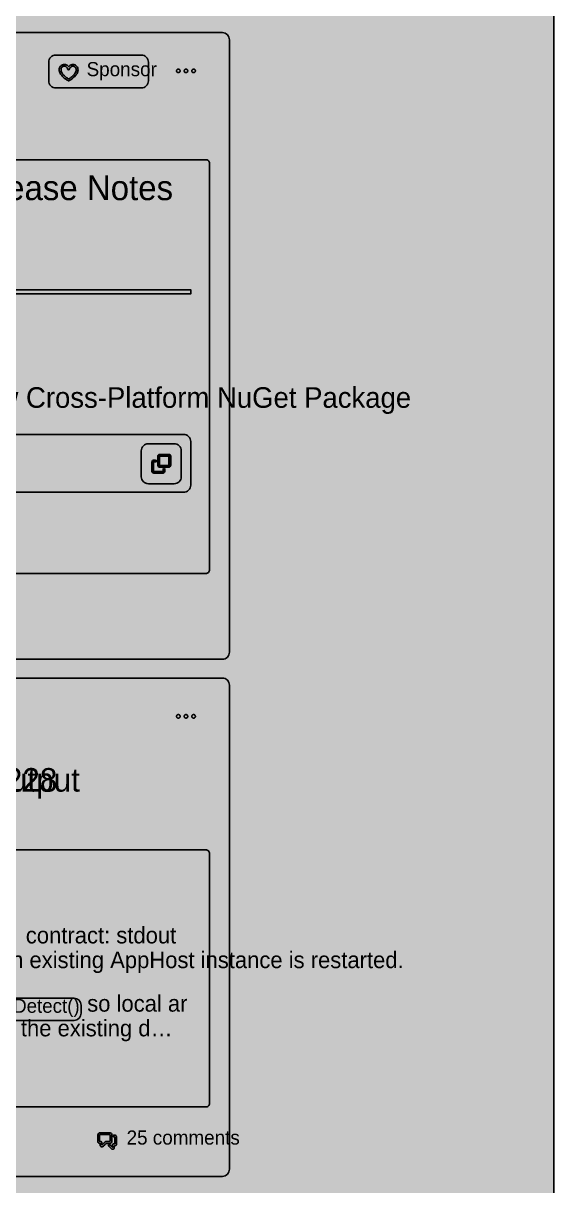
# Model space of a CAD drawing. Extents: x 0 to 2255, y 1 to 8699.
# Drawn here: x 829 to 1280, y 1920 to 2908 of the extents above; entities that cross this region are included whole.
import ezdxf

# ---------------------------------------------------------------- set-up
doc = ezdxf.new("R2010")
doc.units = 0

msp = doc.modelspace()

# ---------------------------------------------------------------- hatches: boundary and pattern name
at = {"true_color": 0x0d1117}
for points in [[(0, 8699), (1280, 8699), (1280, 0.77), (0, 0.77)], [(0, 8635), (1280, 8635), (1280, 0.77), (0, 0.77)], [(350, 2900.08), (998.03, 2900.08), (998.03, 2900.08), (999.2, 2899.97), (1000.33, 2899.63), (1001.37, 2899.07), (1002.28, 2898.33), (1003.02, 2897.42), (1003.58, 2896.38), (1003.92, 2895.25), (1004.03, 2894.08), (1004.03, 2373.35), (1004.03, 2373.35), (1003.92, 2372.18), (1003.58, 2371.05), (1003.02, 2370.02), (1002.28, 2369.11), (1001.37, 2368.36), (1000.33, 2367.81), (999.2, 2367.47), (998.03, 2367.35), (350, 2367.35), (350, 2367.35), (348.83, 2367.47), (347.7, 2367.81), (346.67, 2368.36), (345.76, 2369.11), (345.01, 2370.02), (344.46, 2371.05), (344.12, 2372.18), (344, 2373.35), (344, 2894.08), (344, 2894.08), (344.12, 2895.25), (344.46, 2896.38), (345.01, 2897.42), (345.76, 2898.33), (346.67, 2899.07), (347.7, 2899.63), (348.83, 2899.97), (350, 2900.08)], [(350, 2351.35), (998.03, 2351.35), (998.03, 2351.35), (999.2, 2351.23), (1000.33, 2350.89), (1001.37, 2350.34), (1002.28, 2349.59), (1003.02, 2348.68), (1003.58, 2347.65), (1003.92, 2346.52), (1004.03, 2345.35), (1004.03, 1933.8), (1004.03, 1933.8), (1003.92, 1932.63), (1003.58, 1931.5), (1003.02, 1930.47), (1002.28, 1929.56), (1001.37, 1928.81), (1000.33, 1928.26), (999.2, 1927.92), (998.03, 1927.8), (350, 1927.8), (350, 1927.8), (348.83, 1927.92), (347.7, 1928.26), (346.67, 1928.81), (345.76, 1929.56), (345.01, 1930.47), (344.46, 1931.5), (344.12, 1932.63), (344, 1933.8), (344, 2345.35), (344, 2345.35), (344.12, 2346.52), (344.46, 2347.65), (345.01, 2348.68), (345.76, 2349.59), (346.67, 2350.34), (347.7, 2350.89), (348.83, 2351.23), (350, 2351.35)]]:
    msp.add_hatch(color=256, dxfattribs=at).paths.add_polyline_path(points, flags=0)
at = {"true_color": 0x010409}
msp.add_hatch(color=256, dxfattribs=at).paths.add_polyline_path([(0, 8635), (1280, 8635), (1280, 0.77), (0, 0.77)], flags=0)
at = {"true_color": 0x212830}
for points in [[(856.2, 2881.08), (929.03, 2881.08), (929.03, 2881.08), (930.2, 2880.97), (931.33, 2880.63), (932.37, 2880.07), (933.28, 2879.33), (934.02, 2878.42), (934.58, 2877.38), (934.92, 2876.25), (935.03, 2875.08), (935.03, 2859.08), (935.03, 2859.08), (934.92, 2857.91), (934.58, 2856.79), (934.02, 2855.75), (933.28, 2854.84), (932.37, 2854.09), (931.33, 2853.54), (930.2, 2853.2), (929.03, 2853.08), (856.2, 2853.08), (856.2, 2853.08), (855.03, 2853.2), (853.9, 2853.54), (852.87, 2854.09), (851.96, 2854.84), (851.21, 2855.75), (850.66, 2856.79), (850.32, 2857.91), (850.2, 2859.08), (850.2, 2875.08), (850.2, 2875.08), (850.32, 2876.25), (850.66, 2877.38), (851.21, 2878.42), (851.96, 2879.33), (852.87, 2880.07), (853.9, 2880.63), (855.03, 2880.97), (856.2, 2881.08)], [(935.03, 2550.6), (957.03, 2550.6), (957.03, 2550.6), (958.2, 2550.48), (959.33, 2550.14), (960.37, 2549.59), (961.28, 2548.84), (962.02, 2547.93), (962.58, 2546.9), (962.92, 2545.77), (963.03, 2544.6), (963.03, 2522.6), (963.03, 2522.6), (962.92, 2521.43), (962.58, 2520.3), (962.02, 2519.27), (961.28, 2518.36), (960.37, 2517.61), (959.33, 2517.06), (958.2, 2516.72), (957.03, 2516.6), (935.03, 2516.6), (935.03, 2516.6), (933.86, 2516.72), (932.74, 2517.06), (931.7, 2517.61), (930.79, 2518.36), (930.04, 2519.27), (929.49, 2520.3), (929.15, 2521.43), (929.03, 2522.6), (929.03, 2544.6), (929.03, 2544.6), (929.15, 2545.77), (929.49, 2546.9), (930.04, 2547.93), (930.79, 2548.84), (931.7, 2549.59), (932.74, 2550.14), (933.86, 2550.48), (935.03, 2550.6)]]:
    msp.add_hatch(color=256, dxfattribs=at).paths.add_polyline_path(points, flags=0)
at = {"true_color": 0xdb61a2}
h = msp.add_hatch(color=256, dxfattribs=at)
h.paths.add_polyline_path([(867.2, 2859.83), (867.51, 2859.15), (866.77, 2859.21), (866.09, 2859.6), (865.42, 2860.02), (864.77, 2860.46), (864.14, 2860.92), (863.52, 2861.4), (862.92, 2861.91), (862.34, 2862.44), (861.79, 2863), (861.27, 2863.59), (860.79, 2864.21), (860.35, 2864.86), (859.97, 2865.54), (859.65, 2866.25), (859.41, 2867), (859.26, 2867.77), (859.2, 2868.55), (859.26, 2869.33), (859.44, 2870.09), (859.75, 2870.81), (860.18, 2871.46), (860.72, 2872.03), (861.36, 2872.49), (862.06, 2872.83), (862.82, 2873.03), (863.6, 2873.08), (864.38, 2872.98), (865.13, 2872.75), (865.82, 2872.39), (866.45, 2871.92), (866.98, 2871.35), (867.46, 2871.4), (868, 2871.96), (868.63, 2872.43), (869.34, 2872.78), (870.09, 2873), (870.86, 2873.08), (871.64, 2873.02), (872.4, 2872.81), (873.1, 2872.46), (873.72, 2871.99), (874.26, 2871.41), (874.68, 2870.75), (874.98, 2870.03), (875.15, 2869.27), (875.2, 2868.48), (875.14, 2867.7), (874.97, 2866.94), (874.72, 2866.19), (874.4, 2865.48), (874.01, 2864.8), (873.57, 2864.15), (873.08, 2863.54), (872.56, 2862.95), (872.01, 2862.4), (871.43, 2861.87), (870.83, 2861.36), (870.21, 2860.88), (869.57, 2860.42), (868.92, 2859.99), (868.26, 2859.57), (867.58, 2859.18), (867.2, 2859.83)], flags=0)
h.paths.add_polyline_path([(863.45, 2871.58), (862.82, 2871.5), (862.23, 2871.26), (861.71, 2870.9), (861.29, 2870.44), (860.97, 2869.89), (860.77, 2869.28), (860.7, 2868.65), (860.74, 2868.02), (860.86, 2867.4), (861.05, 2866.79), (861.31, 2866.21), (861.62, 2865.66), (861.97, 2865.13), (862.36, 2864.63), (862.77, 2864.15), (863.21, 2863.69), (863.67, 2863.25), (864.15, 2862.83), (864.64, 2862.43), (865.14, 2862.04), (865.66, 2861.67), (866.18, 2861.31), (866.72, 2860.97), (867.27, 2860.73), (867.81, 2861.06), (868.35, 2861.4), (868.87, 2861.76), (869.38, 2862.13), (869.88, 2862.52), (870.37, 2862.93), (870.84, 2863.36), (871.3, 2863.8), (871.73, 2864.26), (872.14, 2864.75), (872.52, 2865.26), (872.86, 2865.79), (873.16, 2866.35), (873.4, 2866.94), (873.58, 2867.55), (873.68, 2868.17), (873.69, 2868.81), (873.59, 2869.43), (873.37, 2870.03), (873.02, 2870.56), (872.57, 2871), (872.03, 2871.33), (871.43, 2871.53), (870.8, 2871.58), (870.17, 2871.48), (869.58, 2871.24), (869.06, 2870.89), (868.61, 2870.44), (868.25, 2869.92), (867.99, 2869.34), (867.71, 2868.78), (867.12, 2868.59), (866.59, 2868.89), (866.36, 2869.48), (866.07, 2870.05), (865.69, 2870.56), (865.22, 2870.98), (864.68, 2871.31), (864.08, 2871.51), (863.45, 2871.58)], flags=0)
at = {"true_color": 0x9198a1}
h = msp.add_hatch(color=256, dxfattribs=at)
h.paths.add_polyline_path([(967.03, 2866.08), (967.18, 2866.09), (967.33, 2866.11), (967.47, 2866.15), (967.61, 2866.2), (967.74, 2866.26), (967.87, 2866.34), (967.98, 2866.42), (968.09, 2866.52), (968.19, 2866.63), (968.28, 2866.75), (968.36, 2866.88), (968.42, 2867.01), (968.47, 2867.15), (968.5, 2867.29), (968.53, 2867.44), (968.53, 2867.58), (968.53, 2867.73), (968.5, 2867.88), (968.47, 2868.02), (968.42, 2868.16), (968.36, 2868.29), (968.28, 2868.42), (968.19, 2868.53), (968.09, 2868.64), (967.98, 2868.74), (967.87, 2868.83), (967.74, 2868.91), (967.61, 2868.97), (967.47, 2869.02), (967.33, 2869.05), (967.18, 2869.08), (967.03, 2869.08), (966.89, 2869.08), (966.74, 2869.05), (966.6, 2869.02), (966.46, 2868.97), (966.33, 2868.91), (966.2, 2868.83), (966.08, 2868.74), (965.97, 2868.64), (965.87, 2868.53), (965.79, 2868.42), (965.71, 2868.29), (965.65, 2868.16), (965.6, 2868.02), (965.56, 2867.88), (965.54, 2867.73), (965.53, 2867.58), (965.54, 2867.44), (965.56, 2867.29), (965.6, 2867.15), (965.65, 2867.01), (965.71, 2866.88), (965.79, 2866.75), (965.87, 2866.63), (965.97, 2866.52), (966.08, 2866.42), (966.2, 2866.34), (966.33, 2866.26), (966.46, 2866.2), (966.6, 2866.15), (966.74, 2866.11), (966.89, 2866.09), (967.03, 2866.08)], flags=0)
h.paths.add_polyline_path([(960.53, 2866.08), (960.68, 2866.09), (960.83, 2866.11), (960.97, 2866.15), (961.11, 2866.2), (961.24, 2866.26), (961.37, 2866.34), (961.48, 2866.42), (961.59, 2866.52), (961.69, 2866.63), (961.78, 2866.75), (961.86, 2866.88), (961.92, 2867.01), (961.97, 2867.15), (962, 2867.29), (962.03, 2867.44), (962.03, 2867.58), (962.03, 2867.73), (962, 2867.88), (961.97, 2868.02), (961.92, 2868.16), (961.86, 2868.29), (961.78, 2868.42), (961.69, 2868.53), (961.59, 2868.64), (961.48, 2868.74), (961.37, 2868.83), (961.24, 2868.91), (961.11, 2868.97), (960.97, 2869.02), (960.83, 2869.05), (960.68, 2869.08), (960.53, 2869.08), (960.39, 2869.08), (960.24, 2869.05), (960.1, 2869.02), (959.96, 2868.97), (959.83, 2868.91), (959.7, 2868.83), (959.58, 2868.74), (959.47, 2868.64), (959.37, 2868.53), (959.29, 2868.42), (959.21, 2868.29), (959.15, 2868.16), (959.1, 2868.02), (959.06, 2867.88), (959.04, 2867.73), (959.03, 2867.58), (959.04, 2867.44), (959.06, 2867.29), (959.1, 2867.15), (959.15, 2867.01), (959.21, 2866.88), (959.29, 2866.75), (959.37, 2866.63), (959.47, 2866.52), (959.58, 2866.42), (959.7, 2866.34), (959.83, 2866.26), (959.96, 2866.2), (960.1, 2866.15), (960.24, 2866.11), (960.39, 2866.09), (960.53, 2866.08)], flags=0)
h.paths.add_polyline_path([(973.53, 2866.08), (973.68, 2866.09), (973.83, 2866.11), (973.97, 2866.15), (974.11, 2866.2), (974.24, 2866.26), (974.37, 2866.34), (974.48, 2866.42), (974.59, 2866.52), (974.69, 2866.63), (974.78, 2866.75), (974.86, 2866.88), (974.92, 2867.01), (974.97, 2867.15), (975, 2867.29), (975.03, 2867.44), (975.03, 2867.58), (975.03, 2867.73), (975, 2867.88), (974.97, 2868.02), (974.92, 2868.16), (974.86, 2868.29), (974.78, 2868.42), (974.69, 2868.53), (974.59, 2868.64), (974.48, 2868.74), (974.37, 2868.83), (974.24, 2868.91), (974.11, 2868.97), (973.97, 2869.02), (973.83, 2869.05), (973.68, 2869.08), (973.53, 2869.08), (973.39, 2869.08), (973.24, 2869.05), (973.1, 2869.02), (972.96, 2868.97), (972.83, 2868.91), (972.7, 2868.83), (972.58, 2868.74), (972.47, 2868.64), (972.37, 2868.53), (972.29, 2868.42), (972.21, 2868.29), (972.15, 2868.16), (972.1, 2868.02), (972.06, 2867.88), (972.04, 2867.73), (972.03, 2867.58), (972.04, 2867.44), (972.06, 2867.29), (972.1, 2867.15), (972.15, 2867.01), (972.21, 2866.88), (972.29, 2866.75), (972.37, 2866.63), (972.47, 2866.52), (972.58, 2866.42), (972.7, 2866.34), (972.83, 2866.26), (972.96, 2866.2), (973.1, 2866.15), (973.24, 2866.11), (973.39, 2866.09), (973.53, 2866.08)], flags=0)
at = {"true_color": 0x151b23}
for points in [[(364, 2792.08), (984.03, 2792.08), (984.03, 2792.08), (984.62, 2792.03), (985.18, 2791.86), (985.7, 2791.58), (986.15, 2791.2), (986.53, 2790.75), (986.8, 2790.23), (986.98, 2789.67), (987.03, 2789.08), (987.03, 2443.35), (987.03, 2443.35), (986.98, 2442.76), (986.8, 2442.2), (986.53, 2441.68), (986.15, 2441.23), (985.7, 2440.86), (985.18, 2440.58), (984.62, 2440.41), (984.03, 2440.35), (364, 2440.35), (364, 2440.35), (363.41, 2440.41), (362.85, 2440.58), (362.33, 2440.86), (361.88, 2441.23), (361.51, 2441.68), (361.23, 2442.2), (361.06, 2442.76), (361, 2443.35), (361, 2789.08), (361, 2789.08), (361.06, 2789.67), (361.23, 2790.23), (361.51, 2790.75), (361.88, 2791.2), (362.33, 2791.58), (362.85, 2791.86), (363.41, 2792.03), (364, 2792.08)], [(383, 2558.6), (965.03, 2558.6), (965.03, 2558.6), (966.2, 2558.48), (967.33, 2558.14), (968.37, 2557.59), (969.28, 2556.84), (970.02, 2555.93), (970.58, 2554.9), (970.92, 2553.77), (971.03, 2552.6), (971.03, 2515.35), (971.03, 2515.35), (970.92, 2514.18), (970.58, 2513.05), (970.02, 2512.02), (969.28, 2511.11), (968.37, 2510.36), (967.33, 2509.81), (966.2, 2509.47), (965.03, 2509.35), (383, 2509.35), (383, 2509.35), (381.83, 2509.47), (380.7, 2509.81), (379.67, 2510.36), (378.76, 2511.11), (378.01, 2512.02), (377.46, 2513.05), (377.12, 2514.18), (377, 2515.35), (377, 2552.6), (377, 2552.6), (377.12, 2553.77), (377.46, 2554.9), (378.01, 2555.93), (378.76, 2556.84), (379.67, 2557.59), (380.7, 2558.14), (381.83, 2558.48), (383, 2558.6)], [(364, 2205.35), (984.03, 2205.35), (984.03, 2205.35), (984.62, 2205.29), (985.18, 2205.12), (985.7, 2204.84), (986.15, 2204.47), (986.53, 2204.02), (986.8, 2203.5), (986.98, 2202.94), (987.03, 2202.35), (987.03, 1989.8), (987.03, 1989.8), (986.98, 1989.22), (986.8, 1988.65), (986.53, 1988.13), (986.15, 1987.68), (985.7, 1987.31), (985.18, 1987.03), (984.62, 1986.86), (984.03, 1986.8), (364, 1986.8), (364, 1986.8), (363.41, 1986.86), (362.85, 1987.03), (362.33, 1987.31), (361.88, 1987.68), (361.51, 1988.13), (361.23, 1988.65), (361.06, 1989.22), (361, 1989.8), (361, 2202.35), (361, 2202.35), (361.06, 2202.94), (361.23, 2203.5), (361.51, 2204.02), (361.88, 2204.47), (362.33, 2204.84), (362.85, 2205.12), (363.41, 2205.29), (364, 2205.35)]]:
    msp.add_hatch(color=256, dxfattribs=at).paths.add_polyline_path(points, flags=0)
at = {"true_color": 0x3d444d}
msp.add_hatch(color=256, dxfattribs=at).paths.add_polyline_path([(377, 2681.53), (971.03, 2681.53), (971.03, 2678.03), (377, 2678.03)], flags=0)
at = {"true_color": 0x9198a1}
h = msp.add_hatch(color=256, dxfattribs=at)
h.paths.add_polyline_path([(943.03, 2539.85), (943.15, 2540.48), (943.48, 2541.02), (943.99, 2541.41), (944.6, 2541.59), (945.24, 2541.6), (945.88, 2541.6), (946.52, 2541.6), (947.16, 2541.6), (947.8, 2541.6), (948.44, 2541.6), (949.08, 2541.6), (949.72, 2541.6), (950.36, 2541.6), (951, 2541.6), (951.64, 2541.6), (952.28, 2541.6), (952.91, 2541.48), (953.45, 2541.15), (953.84, 2540.65), (954.02, 2540.04), (954.03, 2539.4), (954.03, 2538.76), (954.03, 2538.12), (954.03, 2537.47), (954.03, 2536.83), (954.03, 2536.19), (954.03, 2535.55), (954.03, 2534.91), (954.03, 2534.27), (954.03, 2533.63), (954.03, 2532.99), (954.03, 2532.35), (953.92, 2531.72), (953.58, 2531.18), (953.08, 2530.79), (952.47, 2530.61), (951.83, 2530.6), (951.19, 2530.6), (950.55, 2530.6), (949.91, 2530.6), (949.27, 2530.6), (948.63, 2530.6), (947.99, 2530.6), (947.35, 2530.6), (946.71, 2530.6), (946.06, 2530.6), (945.42, 2530.6), (944.78, 2530.6), (944.16, 2530.72), (943.61, 2531.05), (943.23, 2531.55), (943.04, 2532.16), (943.03, 2532.8), (943.03, 2533.44), (943.03, 2534.09), (943.03, 2534.73), (943.03, 2535.37), (943.03, 2536.01), (943.03, 2536.65), (943.03, 2537.29), (943.03, 2537.93), (943.03, 2538.57), (943.03, 2539.21), (943.03, 2539.85)], flags=0)
h.paths.add_polyline_path([(944.78, 2540.1), (944.53, 2539.75), (944.53, 2539.26), (944.53, 2538.76), (944.53, 2538.27), (944.53, 2537.78), (944.53, 2537.28), (944.53, 2536.79), (944.53, 2536.3), (944.53, 2535.8), (944.53, 2535.31), (944.53, 2534.82), (944.53, 2534.32), (944.53, 2533.83), (944.53, 2533.34), (944.53, 2532.84), (944.53, 2532.35), (944.88, 2532.1), (945.38, 2532.1), (945.87, 2532.1), (946.36, 2532.1), (946.86, 2532.1), (947.35, 2532.1), (947.84, 2532.1), (948.34, 2532.1), (948.83, 2532.1), (949.32, 2532.1), (949.82, 2532.1), (950.31, 2532.1), (950.8, 2532.1), (951.3, 2532.1), (951.79, 2532.1), (952.28, 2532.1), (952.53, 2532.45), (952.53, 2532.94), (952.53, 2533.44), (952.53, 2533.93), (952.53, 2534.42), (952.53, 2534.92), (952.53, 2535.41), (952.53, 2535.9), (952.53, 2536.4), (952.53, 2536.89), (952.53, 2537.38), (952.53, 2537.88), (952.53, 2538.37), (952.53, 2538.86), (952.53, 2539.36), (952.53, 2539.85), (952.18, 2540.1), (951.69, 2540.1), (951.2, 2540.1), (950.7, 2540.1), (950.21, 2540.1), (949.72, 2540.1), (949.22, 2540.1), (948.73, 2540.1), (948.24, 2540.1), (947.74, 2540.1), (947.25, 2540.1), (946.76, 2540.1), (946.26, 2540.1), (945.77, 2540.1), (945.28, 2540.1), (944.78, 2540.1)], flags=0)
msp.add_hatch(color=256, dxfattribs=at).paths.add_polyline_path([(938.03, 2534.85), (938.21, 2535.61), (938.69, 2536.22), (939.39, 2536.56), (940.17, 2536.6), (940.95, 2536.6), (941.71, 2536.47), (942.03, 2535.79), (941.61, 2535.17), (940.84, 2535.1), (940.05, 2535.1), (939.53, 2534.73), (939.53, 2533.95), (939.53, 2533.16), (939.53, 2532.38), (939.53, 2531.6), (939.53, 2530.81), (939.53, 2530.03), (939.53, 2529.25), (939.53, 2528.46), (939.53, 2527.68), (939.84, 2527.1), (940.63, 2527.1), (941.41, 2527.1), (942.19, 2527.1), (942.98, 2527.1), (943.76, 2527.1), (944.54, 2527.1), (945.33, 2527.1), (946.11, 2527.1), (946.89, 2527.1), (947.53, 2527.35), (947.53, 2528.14), (947.54, 2528.92), (947.97, 2529.53), (948.71, 2529.46), (949.03, 2528.79), (949.03, 2528), (949.03, 2527.22), (948.8, 2526.48), (948.27, 2525.91), (947.55, 2525.62), (946.77, 2525.6), (945.99, 2525.6), (945.2, 2525.6), (944.42, 2525.6), (943.64, 2525.6), (942.85, 2525.6), (942.07, 2525.6), (941.29, 2525.6), (940.5, 2525.6), (939.72, 2525.6), (938.97, 2525.8), (938.38, 2526.31), (938.06, 2527.02), (938.03, 2527.8), (938.03, 2528.58), (938.03, 2529.37), (938.03, 2530.15), (938.03, 2530.93), (938.03, 2531.72), (938.03, 2532.5), (938.03, 2533.28), (938.03, 2534.07), (938.03, 2534.85)], flags=0)
h = msp.add_hatch(color=256, dxfattribs=at)
h.paths.add_polyline_path([(967.03, 2317.35), (967.18, 2317.36), (967.33, 2317.38), (967.47, 2317.41), (967.61, 2317.46), (967.74, 2317.53), (967.87, 2317.6), (967.98, 2317.69), (968.09, 2317.79), (968.19, 2317.9), (968.28, 2318.02), (968.36, 2318.14), (968.42, 2318.28), (968.47, 2318.41), (968.5, 2318.56), (968.53, 2318.7), (968.53, 2318.85), (968.53, 2319), (968.5, 2319.14), (968.47, 2319.29), (968.42, 2319.42), (968.36, 2319.56), (968.28, 2319.68), (968.19, 2319.8), (968.09, 2319.91), (967.98, 2320.01), (967.87, 2320.1), (967.74, 2320.17), (967.61, 2320.24), (967.47, 2320.29), (967.33, 2320.32), (967.18, 2320.34), (967.03, 2320.35), (966.89, 2320.34), (966.74, 2320.32), (966.6, 2320.29), (966.46, 2320.24), (966.33, 2320.17), (966.2, 2320.1), (966.08, 2320.01), (965.97, 2319.91), (965.87, 2319.8), (965.79, 2319.68), (965.71, 2319.56), (965.65, 2319.42), (965.6, 2319.29), (965.56, 2319.14), (965.54, 2319), (965.53, 2318.85), (965.54, 2318.7), (965.56, 2318.56), (965.6, 2318.41), (965.65, 2318.28), (965.71, 2318.14), (965.79, 2318.02), (965.87, 2317.9), (965.97, 2317.79), (966.08, 2317.69), (966.2, 2317.6), (966.33, 2317.53), (966.46, 2317.46), (966.6, 2317.41), (966.74, 2317.38), (966.89, 2317.36), (967.03, 2317.35)], flags=0)
h.paths.add_polyline_path([(960.53, 2317.35), (960.68, 2317.36), (960.83, 2317.38), (960.97, 2317.41), (961.11, 2317.46), (961.24, 2317.53), (961.37, 2317.6), (961.48, 2317.69), (961.59, 2317.79), (961.69, 2317.9), (961.78, 2318.02), (961.86, 2318.14), (961.92, 2318.28), (961.97, 2318.41), (962, 2318.56), (962.03, 2318.7), (962.03, 2318.85), (962.03, 2319), (962, 2319.14), (961.97, 2319.29), (961.92, 2319.42), (961.86, 2319.56), (961.78, 2319.68), (961.69, 2319.8), (961.59, 2319.91), (961.48, 2320.01), (961.37, 2320.1), (961.24, 2320.17), (961.11, 2320.24), (960.97, 2320.29), (960.83, 2320.32), (960.68, 2320.34), (960.53, 2320.35), (960.39, 2320.34), (960.24, 2320.32), (960.1, 2320.29), (959.96, 2320.24), (959.83, 2320.17), (959.7, 2320.1), (959.58, 2320.01), (959.47, 2319.91), (959.37, 2319.8), (959.29, 2319.68), (959.21, 2319.56), (959.15, 2319.42), (959.1, 2319.29), (959.06, 2319.14), (959.04, 2319), (959.03, 2318.85), (959.04, 2318.7), (959.06, 2318.56), (959.1, 2318.41), (959.15, 2318.28), (959.21, 2318.14), (959.29, 2318.02), (959.37, 2317.9), (959.47, 2317.79), (959.58, 2317.69), (959.7, 2317.6), (959.83, 2317.53), (959.96, 2317.46), (960.1, 2317.41), (960.24, 2317.38), (960.39, 2317.36), (960.53, 2317.35)], flags=0)
h.paths.add_polyline_path([(973.53, 2317.35), (973.68, 2317.36), (973.83, 2317.38), (973.97, 2317.41), (974.11, 2317.46), (974.24, 2317.53), (974.37, 2317.6), (974.48, 2317.69), (974.59, 2317.79), (974.69, 2317.9), (974.78, 2318.02), (974.86, 2318.14), (974.92, 2318.28), (974.97, 2318.41), (975, 2318.56), (975.03, 2318.7), (975.03, 2318.85), (975.03, 2319), (975, 2319.14), (974.97, 2319.29), (974.92, 2319.42), (974.86, 2319.56), (974.78, 2319.68), (974.69, 2319.8), (974.59, 2319.91), (974.48, 2320.01), (974.37, 2320.1), (974.24, 2320.17), (974.11, 2320.24), (973.97, 2320.29), (973.83, 2320.32), (973.68, 2320.34), (973.53, 2320.35), (973.39, 2320.34), (973.24, 2320.32), (973.1, 2320.29), (972.96, 2320.24), (972.83, 2320.17), (972.7, 2320.1), (972.58, 2320.01), (972.47, 2319.91), (972.37, 2319.8), (972.29, 2319.68), (972.21, 2319.56), (972.15, 2319.42), (972.1, 2319.29), (972.06, 2319.14), (972.04, 2319), (972.03, 2318.85), (972.04, 2318.7), (972.06, 2318.56), (972.1, 2318.41), (972.15, 2318.28), (972.21, 2318.14), (972.29, 2318.02), (972.37, 2317.9), (972.47, 2317.79), (972.58, 2317.69), (972.7, 2317.6), (972.83, 2317.53), (972.96, 2317.46), (973.1, 2317.41), (973.24, 2317.38), (973.39, 2317.36), (973.53, 2317.35)], flags=0)
at = {"true_color": 0x656c76}
msp.add_hatch(color=256, dxfattribs=at).paths.add_polyline_path([(697.4, 2079.18), (871.78, 2079.18), (871.78, 2079.18), (872.95, 2079.07), (874.08, 2078.73), (875.12, 2078.17), (876.03, 2077.43), (876.77, 2076.52), (877.33, 2075.48), (877.67, 2074.35), (877.78, 2073.18), (877.78, 2066.42), (877.78, 2066.42), (877.67, 2065.25), (877.33, 2064.12), (876.77, 2063.08), (876.03, 2062.17), (875.12, 2061.43), (874.08, 2060.87), (872.95, 2060.53), (871.78, 2060.42), (697.4, 2060.42), (697.4, 2060.42), (696.23, 2060.53), (695.1, 2060.87), (694.07, 2061.43), (693.16, 2062.17), (692.41, 2063.08), (691.86, 2064.12), (691.52, 2065.25), (691.4, 2066.42), (691.4, 2073.18), (691.4, 2073.18), (691.52, 2074.35), (691.86, 2075.48), (692.41, 2076.52), (693.16, 2077.43), (694.07, 2078.17), (695.1, 2078.73), (696.23, 2079.07), (697.4, 2079.18)], flags=0)
at = {"true_color": 0x9198a1}
h = msp.add_hatch(color=256, dxfattribs=at)
h.paths.add_polyline_path([(893.8, 1964.8), (894.46, 1964.8), (895.13, 1964.8), (895.79, 1964.8), (896.46, 1964.8), (897.12, 1964.8), (897.79, 1964.8), (898.45, 1964.8), (899.12, 1964.8), (899.78, 1964.8), (900.45, 1964.8), (901.11, 1964.8), (901.78, 1964.8), (902.44, 1964.79), (903.08, 1964.62), (903.6, 1964.22), (903.94, 1963.65), (904.05, 1963), (904.05, 1962.33), (904.05, 1961.67), (904.05, 1961), (904.05, 1960.34), (904.05, 1959.67), (904.05, 1959.01), (904.05, 1958.34), (904.05, 1957.68), (903.97, 1957.02), (903.65, 1956.44), (903.15, 1956.02), (902.52, 1955.81), (901.85, 1955.8), (901.19, 1955.8), (900.52, 1955.8), (899.86, 1955.8), (899.19, 1955.8), (898.7, 1955.39), (898.23, 1954.92), (897.76, 1954.45), (897.29, 1953.98), (896.82, 1953.51), (896.33, 1953.06), (895.72, 1952.82), (895.06, 1952.87), (894.5, 1953.21), (894.14, 1953.76), (894.05, 1954.42), (894.05, 1955.08), (894.05, 1955.75), (893.44, 1955.84), (892.83, 1956.09), (892.36, 1956.56), (892.09, 1957.16), (892.05, 1957.82), (892.05, 1958.49), (892.05, 1959.15), (892.05, 1959.82), (892.05, 1960.48), (892.05, 1961.15), (892.05, 1961.81), (892.05, 1962.47), (892.05, 1963.14), (892.21, 1963.78), (892.59, 1964.32), (893.15, 1964.68), (893.8, 1964.8)], flags=0)
h.paths.add_polyline_path([(893.55, 1963.05), (893.55, 1962.53), (893.55, 1962.01), (893.55, 1961.49), (893.55, 1960.96), (893.55, 1960.44), (893.55, 1959.92), (893.55, 1959.4), (893.55, 1958.88), (893.55, 1958.36), (893.55, 1957.84), (893.65, 1957.35), (894.17, 1957.3), (894.69, 1957.3), (895.19, 1957.19), (895.51, 1956.79), (895.55, 1956.28), (895.55, 1955.76), (895.55, 1955.23), (895.55, 1954.71), (895.67, 1954.48), (896.04, 1954.85), (896.41, 1955.22), (896.78, 1955.59), (897.14, 1955.95), (897.51, 1956.32), (897.88, 1956.69), (898.25, 1957.06), (898.71, 1957.29), (899.23, 1957.3), (899.75, 1957.3), (900.27, 1957.3), (900.79, 1957.3), (901.31, 1957.3), (901.83, 1957.3), (902.35, 1957.31), (902.55, 1957.73), (902.55, 1958.26), (902.55, 1958.78), (902.55, 1959.3), (902.55, 1959.82), (902.55, 1960.34), (902.55, 1960.86), (902.55, 1961.38), (902.55, 1961.91), (902.55, 1962.43), (902.55, 1962.95), (902.27, 1963.3), (901.75, 1963.3), (901.23, 1963.3), (900.71, 1963.3), (900.19, 1963.3), (899.67, 1963.3), (899.14, 1963.3), (898.62, 1963.3), (898.1, 1963.3), (897.58, 1963.3), (897.06, 1963.3), (896.54, 1963.3), (896.01, 1963.3), (895.49, 1963.3), (894.97, 1963.3), (894.45, 1963.3), (893.93, 1963.3), (893.55, 1963.05)], flags=0)
h.paths.add_polyline_path([(906.55, 1961.05), (906.08, 1961.3), (905.48, 1961.37), (905.09, 1961.81), (905.14, 1962.4), (905.6, 1962.77), (906.21, 1962.8), (906.81, 1962.72), (907.35, 1962.45), (907.77, 1962), (908, 1961.45), (908.05, 1960.84), (908.05, 1960.23), (908.05, 1959.62), (908.05, 1959.01), (908.05, 1958.4), (908.05, 1957.79), (908.05, 1957.18), (908.05, 1956.57), (908.05, 1955.96), (908.04, 1955.35), (907.87, 1954.77), (907.51, 1954.28), (907, 1953.95), (906.41, 1953.8), (906.05, 1953.55), (906.05, 1952.94), (906.05, 1952.33), (905.95, 1951.74), (905.62, 1951.23), (905.12, 1950.9), (904.52, 1950.8), (903.93, 1950.96), (903.46, 1951.33), (903.02, 1951.76), (902.59, 1952.2), (902.16, 1952.63), (901.73, 1953.06), (901.3, 1953.49), (901.03, 1954.02), (901.23, 1954.58), (901.77, 1954.82), (902.32, 1954.59), (902.75, 1954.16), (903.18, 1953.73), (903.61, 1953.3), (904.04, 1952.86), (904.48, 1952.43), (904.55, 1952.87), (904.55, 1953.47), (904.55, 1954.08), (904.56, 1954.69), (904.9, 1955.18), (905.49, 1955.3), (906.1, 1955.3), (906.55, 1955.56), (906.55, 1956.17), (906.55, 1956.78), (906.55, 1957.39), (906.55, 1958), (906.55, 1958.61), (906.55, 1959.22), (906.55, 1959.83), (906.55, 1960.44), (906.55, 1961.05)], flags=0)

# ---------------------------------------------------------------- linework, layer by layer
at = {"true_color": 0x0d1117}
for points in [[(0, 8699), (1280, 8699), (1280, 0.77), (0, 0.77)], [(0, 8635), (1280, 8635), (1280, 0.77), (0, 0.77)]]:
    msp.add_lwpolyline(points, close=True, dxfattribs=at)
at = {"true_color": 0x010409}
msp.add_lwpolyline([(0, 8635), (1280, 8635), (1280, 0.77), (0, 0.77)], close=True, dxfattribs=at)
at = {"true_color": 0x3d444d}
for points in [[(350, 2900.08), (998.03, 2900.08), (998.03, 2900.08), (999.2, 2899.97), (1000.33, 2899.63), (1001.37, 2899.07), (1002.28, 2898.33), (1003.02, 2897.42), (1003.58, 2896.38), (1003.92, 2895.25), (1004.03, 2894.08), (1004.03, 2373.35), (1004.03, 2373.35), (1003.92, 2372.18), (1003.58, 2371.05), (1003.02, 2370.02), (1002.28, 2369.11), (1001.37, 2368.36), (1000.33, 2367.81), (999.2, 2367.47), (998.03, 2367.35), (350, 2367.35)], [(350, 2351.35), (998.03, 2351.35), (998.03, 2351.35), (999.2, 2351.23), (1000.33, 2350.89), (1001.37, 2350.34), (1002.28, 2349.59), (1003.02, 2348.68), (1003.58, 2347.65), (1003.92, 2346.52), (1004.03, 2345.35), (1004.03, 1933.8), (1004.03, 1933.8), (1003.92, 1932.63), (1003.58, 1931.5), (1003.02, 1930.47), (1002.28, 1929.56), (1001.37, 1928.81), (1000.33, 1928.26), (999.2, 1927.92), (998.03, 1927.8), (350, 1927.8)]]:
    msp.add_lwpolyline(points, dxfattribs=at)
for points in [[(856.2, 2881.08), (929.03, 2881.08), (929.03, 2881.08), (930.2, 2880.97), (931.33, 2880.63), (932.37, 2880.07), (933.28, 2879.33), (934.02, 2878.42), (934.58, 2877.38), (934.92, 2876.25), (935.03, 2875.08), (935.03, 2859.08), (935.03, 2859.08), (934.92, 2857.91), (934.58, 2856.79), (934.02, 2855.75), (933.28, 2854.84), (932.37, 2854.09), (931.33, 2853.54), (930.2, 2853.2), (929.03, 2853.08), (856.2, 2853.08), (856.2, 2853.08), (855.03, 2853.2), (853.9, 2853.54), (852.87, 2854.09), (851.96, 2854.84), (851.21, 2855.75), (850.66, 2856.79), (850.32, 2857.91), (850.2, 2859.08), (850.2, 2875.08), (850.2, 2875.08), (850.32, 2876.25), (850.66, 2877.38), (851.21, 2878.42), (851.96, 2879.33), (852.87, 2880.07), (853.9, 2880.63), (855.03, 2880.97), (856.2, 2881.08)], [(377, 2681.53), (971.03, 2681.53), (971.03, 2678.03), (377, 2678.03)], [(935.03, 2550.6), (957.03, 2550.6), (957.03, 2550.6), (958.2, 2550.48), (959.33, 2550.14), (960.37, 2549.59), (961.28, 2548.84), (962.02, 2547.93), (962.58, 2546.9), (962.92, 2545.77), (963.03, 2544.6), (963.03, 2522.6), (963.03, 2522.6), (962.92, 2521.43), (962.58, 2520.3), (962.02, 2519.27), (961.28, 2518.36), (960.37, 2517.61), (959.33, 2517.06), (958.2, 2516.72), (957.03, 2516.6), (935.03, 2516.6), (935.03, 2516.6), (933.86, 2516.72), (932.74, 2517.06), (931.7, 2517.61), (930.79, 2518.36), (930.04, 2519.27), (929.49, 2520.3), (929.15, 2521.43), (929.03, 2522.6), (929.03, 2544.6), (929.03, 2544.6), (929.15, 2545.77), (929.49, 2546.9), (930.04, 2547.93), (930.79, 2548.84), (931.7, 2549.59), (932.74, 2550.14), (933.86, 2550.48), (935.03, 2550.6)]]:
    msp.add_lwpolyline(points, close=True, dxfattribs=at)
at = {"true_color": 0xdb61a2}
for points in [[(867.2, 2859.83), (867.51, 2859.15), (866.77, 2859.21), (866.09, 2859.6), (865.42, 2860.02), (864.77, 2860.46), (864.14, 2860.92), (863.52, 2861.4), (862.92, 2861.91), (862.34, 2862.44), (861.79, 2863), (861.27, 2863.59), (860.79, 2864.21), (860.35, 2864.86), (859.97, 2865.54), (859.65, 2866.25), (859.41, 2867), (859.26, 2867.77), (859.2, 2868.55), (859.26, 2869.33), (859.44, 2870.09), (859.75, 2870.81), (860.18, 2871.46), (860.72, 2872.03), (861.36, 2872.49), (862.06, 2872.83), (862.82, 2873.03), (863.6, 2873.08), (864.38, 2872.98), (865.13, 2872.75), (865.82, 2872.39), (866.45, 2871.92), (866.98, 2871.35), (867.46, 2871.4), (868, 2871.96), (868.63, 2872.43), (869.34, 2872.78), (870.09, 2873), (870.86, 2873.08), (871.64, 2873.02), (872.4, 2872.81), (873.1, 2872.46), (873.72, 2871.99), (874.26, 2871.41), (874.68, 2870.75), (874.98, 2870.03), (875.15, 2869.27), (875.2, 2868.48), (875.14, 2867.7), (874.97, 2866.94), (874.72, 2866.19), (874.4, 2865.48), (874.01, 2864.8), (873.57, 2864.15), (873.08, 2863.54), (872.56, 2862.95), (872.01, 2862.4), (871.43, 2861.87), (870.83, 2861.36), (870.21, 2860.88), (869.57, 2860.42), (868.92, 2859.99), (868.26, 2859.57), (867.58, 2859.18), (867.2, 2859.83)], [(863.45, 2871.58), (862.82, 2871.5), (862.23, 2871.26), (861.71, 2870.9), (861.29, 2870.44), (860.97, 2869.89), (860.77, 2869.28), (860.7, 2868.65), (860.74, 2868.02), (860.86, 2867.4), (861.05, 2866.79), (861.31, 2866.21), (861.62, 2865.66), (861.97, 2865.13), (862.36, 2864.63), (862.77, 2864.15), (863.21, 2863.69), (863.67, 2863.25), (864.15, 2862.83), (864.64, 2862.43), (865.14, 2862.04), (865.66, 2861.67), (866.18, 2861.31), (866.72, 2860.97), (867.27, 2860.73), (867.81, 2861.06), (868.35, 2861.4), (868.87, 2861.76), (869.38, 2862.13), (869.88, 2862.52), (870.37, 2862.93), (870.84, 2863.36), (871.3, 2863.8), (871.73, 2864.26), (872.14, 2864.75), (872.52, 2865.26), (872.86, 2865.79), (873.16, 2866.35), (873.4, 2866.94), (873.58, 2867.55), (873.68, 2868.17), (873.69, 2868.81), (873.59, 2869.43), (873.37, 2870.03), (873.02, 2870.56), (872.57, 2871), (872.03, 2871.33), (871.43, 2871.53), (870.8, 2871.58), (870.17, 2871.48), (869.58, 2871.24), (869.06, 2870.89), (868.61, 2870.44), (868.25, 2869.92), (867.99, 2869.34), (867.71, 2868.78), (867.12, 2868.59), (866.59, 2868.89), (866.36, 2869.48), (866.07, 2870.05), (865.69, 2870.56), (865.22, 2870.98), (864.68, 2871.31), (864.08, 2871.51), (863.45, 2871.58)]]:
    msp.add_lwpolyline(points, close=True, dxfattribs=at)
at = {"true_color": 0x9198a1}
for points in [[(960.53, 2866.08), (960.68, 2866.09), (960.83, 2866.11), (960.97, 2866.15), (961.11, 2866.2), (961.24, 2866.26), (961.37, 2866.34), (961.48, 2866.42), (961.59, 2866.52), (961.69, 2866.63), (961.78, 2866.75), (961.86, 2866.88), (961.92, 2867.01), (961.97, 2867.15), (962, 2867.29), (962.03, 2867.44), (962.03, 2867.58), (962.03, 2867.73), (962, 2867.88), (961.97, 2868.02), (961.92, 2868.16), (961.86, 2868.29), (961.78, 2868.42), (961.69, 2868.53), (961.59, 2868.64), (961.48, 2868.74), (961.37, 2868.83), (961.24, 2868.91), (961.11, 2868.97), (960.97, 2869.02), (960.83, 2869.05), (960.68, 2869.08), (960.53, 2869.08), (960.39, 2869.08), (960.24, 2869.05), (960.1, 2869.02), (959.96, 2868.97), (959.83, 2868.91), (959.7, 2868.83), (959.58, 2868.74), (959.47, 2868.64), (959.37, 2868.53), (959.29, 2868.42), (959.21, 2868.29), (959.15, 2868.16), (959.1, 2868.02), (959.06, 2867.88), (959.04, 2867.73), (959.03, 2867.58), (959.04, 2867.44), (959.06, 2867.29), (959.1, 2867.15), (959.15, 2867.01), (959.21, 2866.88), (959.29, 2866.75), (959.37, 2866.63), (959.47, 2866.52), (959.58, 2866.42), (959.7, 2866.34), (959.83, 2866.26), (959.96, 2866.2), (960.1, 2866.15), (960.24, 2866.11), (960.39, 2866.09), (960.53, 2866.08)], [(967.03, 2866.08), (967.18, 2866.09), (967.33, 2866.11), (967.47, 2866.15), (967.61, 2866.2), (967.74, 2866.26), (967.87, 2866.34), (967.98, 2866.42), (968.09, 2866.52), (968.19, 2866.63), (968.28, 2866.75), (968.36, 2866.88), (968.42, 2867.01), (968.47, 2867.15), (968.5, 2867.29), (968.53, 2867.44), (968.53, 2867.58), (968.53, 2867.73), (968.5, 2867.88), (968.47, 2868.02), (968.42, 2868.16), (968.36, 2868.29), (968.28, 2868.42), (968.19, 2868.53), (968.09, 2868.64), (967.98, 2868.74), (967.87, 2868.83), (967.74, 2868.91), (967.61, 2868.97), (967.47, 2869.02), (967.33, 2869.05), (967.18, 2869.08), (967.03, 2869.08), (966.89, 2869.08), (966.74, 2869.05), (966.6, 2869.02), (966.46, 2868.97), (966.33, 2868.91), (966.2, 2868.83), (966.08, 2868.74), (965.97, 2868.64), (965.87, 2868.53), (965.79, 2868.42), (965.71, 2868.29), (965.65, 2868.16), (965.6, 2868.02), (965.56, 2867.88), (965.54, 2867.73), (965.53, 2867.58), (965.54, 2867.44), (965.56, 2867.29), (965.6, 2867.15), (965.65, 2867.01), (965.71, 2866.88), (965.79, 2866.75), (965.87, 2866.63), (965.97, 2866.52), (966.08, 2866.42), (966.2, 2866.34), (966.33, 2866.26), (966.46, 2866.2), (966.6, 2866.15), (966.74, 2866.11), (966.89, 2866.09), (967.03, 2866.08)], [(973.53, 2866.08), (973.68, 2866.09), (973.83, 2866.11), (973.97, 2866.15), (974.11, 2866.2), (974.24, 2866.26), (974.37, 2866.34), (974.48, 2866.42), (974.59, 2866.52), (974.69, 2866.63), (974.78, 2866.75), (974.86, 2866.88), (974.92, 2867.01), (974.97, 2867.15), (975, 2867.29), (975.03, 2867.44), (975.03, 2867.58), (975.03, 2867.73), (975, 2867.88), (974.97, 2868.02), (974.92, 2868.16), (974.86, 2868.29), (974.78, 2868.42), (974.69, 2868.53), (974.59, 2868.64), (974.48, 2868.74), (974.37, 2868.83), (974.24, 2868.91), (974.11, 2868.97), (973.97, 2869.02), (973.83, 2869.05), (973.68, 2869.08), (973.53, 2869.08), (973.39, 2869.08), (973.24, 2869.05), (973.1, 2869.02), (972.96, 2868.97), (972.83, 2868.91), (972.7, 2868.83), (972.58, 2868.74), (972.47, 2868.64), (972.37, 2868.53), (972.29, 2868.42), (972.21, 2868.29), (972.15, 2868.16), (972.1, 2868.02), (972.06, 2867.88), (972.04, 2867.73), (972.03, 2867.58), (972.04, 2867.44), (972.06, 2867.29), (972.1, 2867.15), (972.15, 2867.01), (972.21, 2866.88), (972.29, 2866.75), (972.37, 2866.63), (972.47, 2866.52), (972.58, 2866.42), (972.7, 2866.34), (972.83, 2866.26), (972.96, 2866.2), (973.1, 2866.15), (973.24, 2866.11), (973.39, 2866.09), (973.53, 2866.08)], [(943.03, 2539.85), (943.15, 2540.48), (943.48, 2541.02), (943.99, 2541.41), (944.6, 2541.59), (945.24, 2541.6), (945.88, 2541.6), (946.52, 2541.6), (947.16, 2541.6), (947.8, 2541.6), (948.44, 2541.6), (949.08, 2541.6), (949.72, 2541.6), (950.36, 2541.6), (951, 2541.6), (951.64, 2541.6), (952.28, 2541.6), (952.91, 2541.48), (953.45, 2541.15), (953.84, 2540.65), (954.02, 2540.04), (954.03, 2539.4), (954.03, 2538.76), (954.03, 2538.12), (954.03, 2537.47), (954.03, 2536.83), (954.03, 2536.19), (954.03, 2535.55), (954.03, 2534.91), (954.03, 2534.27), (954.03, 2533.63), (954.03, 2532.99), (954.03, 2532.35), (953.92, 2531.72), (953.58, 2531.18), (953.08, 2530.79), (952.47, 2530.61), (951.83, 2530.6), (951.19, 2530.6), (950.55, 2530.6), (949.91, 2530.6), (949.27, 2530.6), (948.63, 2530.6), (947.99, 2530.6), (947.35, 2530.6), (946.71, 2530.6), (946.06, 2530.6), (945.42, 2530.6), (944.78, 2530.6), (944.16, 2530.72), (943.61, 2531.05), (943.23, 2531.55), (943.04, 2532.16), (943.03, 2532.8), (943.03, 2533.44), (943.03, 2534.09), (943.03, 2534.73), (943.03, 2535.37), (943.03, 2536.01), (943.03, 2536.65), (943.03, 2537.29), (943.03, 2537.93), (943.03, 2538.57), (943.03, 2539.21), (943.03, 2539.85)], [(944.78, 2540.1), (944.53, 2539.75), (944.53, 2539.26), (944.53, 2538.76), (944.53, 2538.27), (944.53, 2537.78), (944.53, 2537.28), (944.53, 2536.79), (944.53, 2536.3), (944.53, 2535.8), (944.53, 2535.31), (944.53, 2534.82), (944.53, 2534.32), (944.53, 2533.83), (944.53, 2533.34), (944.53, 2532.84), (944.53, 2532.35), (944.88, 2532.1), (945.38, 2532.1), (945.87, 2532.1), (946.36, 2532.1), (946.86, 2532.1), (947.35, 2532.1), (947.84, 2532.1), (948.34, 2532.1), (948.83, 2532.1), (949.32, 2532.1), (949.82, 2532.1), (950.31, 2532.1), (950.8, 2532.1), (951.3, 2532.1), (951.79, 2532.1), (952.28, 2532.1), (952.53, 2532.45), (952.53, 2532.94), (952.53, 2533.44), (952.53, 2533.93), (952.53, 2534.42), (952.53, 2534.92), (952.53, 2535.41), (952.53, 2535.9), (952.53, 2536.4), (952.53, 2536.89), (952.53, 2537.38), (952.53, 2537.88), (952.53, 2538.37), (952.53, 2538.86), (952.53, 2539.36), (952.53, 2539.85), (952.18, 2540.1), (951.69, 2540.1), (951.2, 2540.1), (950.7, 2540.1), (950.21, 2540.1), (949.72, 2540.1), (949.22, 2540.1), (948.73, 2540.1), (948.24, 2540.1), (947.74, 2540.1), (947.25, 2540.1), (946.76, 2540.1), (946.26, 2540.1), (945.77, 2540.1), (945.28, 2540.1), (944.78, 2540.1)], [(938.03, 2534.85), (938.21, 2535.61), (938.69, 2536.22), (939.39, 2536.56), (940.17, 2536.6), (940.95, 2536.6), (941.71, 2536.47), (942.03, 2535.79), (941.61, 2535.17), (940.84, 2535.1), (940.05, 2535.1), (939.53, 2534.73), (939.53, 2533.95), (939.53, 2533.16), (939.53, 2532.38), (939.53, 2531.6), (939.53, 2530.81), (939.53, 2530.03), (939.53, 2529.25), (939.53, 2528.46), (939.53, 2527.68), (939.84, 2527.1), (940.63, 2527.1), (941.41, 2527.1), (942.19, 2527.1), (942.98, 2527.1), (943.76, 2527.1), (944.54, 2527.1), (945.33, 2527.1), (946.11, 2527.1), (946.89, 2527.1), (947.53, 2527.35), (947.53, 2528.14), (947.54, 2528.92), (947.97, 2529.53), (948.71, 2529.46), (949.03, 2528.79), (949.03, 2528), (949.03, 2527.22), (948.8, 2526.48), (948.27, 2525.91), (947.55, 2525.62), (946.77, 2525.6), (945.99, 2525.6), (945.2, 2525.6), (944.42, 2525.6), (943.64, 2525.6), (942.85, 2525.6), (942.07, 2525.6), (941.29, 2525.6), (940.5, 2525.6), (939.72, 2525.6), (938.97, 2525.8), (938.38, 2526.31), (938.06, 2527.02), (938.03, 2527.8), (938.03, 2528.58), (938.03, 2529.37), (938.03, 2530.15), (938.03, 2530.93), (938.03, 2531.72), (938.03, 2532.5), (938.03, 2533.28), (938.03, 2534.07), (938.03, 2534.85)], [(960.53, 2317.35), (960.68, 2317.36), (960.83, 2317.38), (960.97, 2317.41), (961.11, 2317.46), (961.24, 2317.53), (961.37, 2317.6), (961.48, 2317.69), (961.59, 2317.79), (961.69, 2317.9), (961.78, 2318.02), (961.86, 2318.14), (961.92, 2318.28), (961.97, 2318.41), (962, 2318.56), (962.03, 2318.7), (962.03, 2318.85), (962.03, 2319), (962, 2319.14), (961.97, 2319.29), (961.92, 2319.42), (961.86, 2319.56), (961.78, 2319.68), (961.69, 2319.8), (961.59, 2319.91), (961.48, 2320.01), (961.37, 2320.1), (961.24, 2320.17), (961.11, 2320.24), (960.97, 2320.29), (960.83, 2320.32), (960.68, 2320.34), (960.53, 2320.35), (960.39, 2320.34), (960.24, 2320.32), (960.1, 2320.29), (959.96, 2320.24), (959.83, 2320.17), (959.7, 2320.1), (959.58, 2320.01), (959.47, 2319.91), (959.37, 2319.8), (959.29, 2319.68), (959.21, 2319.56), (959.15, 2319.42), (959.1, 2319.29), (959.06, 2319.14), (959.04, 2319), (959.03, 2318.85), (959.04, 2318.7), (959.06, 2318.56), (959.1, 2318.41), (959.15, 2318.28), (959.21, 2318.14), (959.29, 2318.02), (959.37, 2317.9), (959.47, 2317.79), (959.58, 2317.69), (959.7, 2317.6), (959.83, 2317.53), (959.96, 2317.46), (960.1, 2317.41), (960.24, 2317.38), (960.39, 2317.36), (960.53, 2317.35)], [(967.03, 2317.35), (967.18, 2317.36), (967.33, 2317.38), (967.47, 2317.41), (967.61, 2317.46), (967.74, 2317.53), (967.87, 2317.6), (967.98, 2317.69), (968.09, 2317.79), (968.19, 2317.9), (968.28, 2318.02), (968.36, 2318.14), (968.42, 2318.28), (968.47, 2318.41), (968.5, 2318.56), (968.53, 2318.7), (968.53, 2318.85), (968.53, 2319), (968.5, 2319.14), (968.47, 2319.29), (968.42, 2319.42), (968.36, 2319.56), (968.28, 2319.68), (968.19, 2319.8), (968.09, 2319.91), (967.98, 2320.01), (967.87, 2320.1), (967.74, 2320.17), (967.61, 2320.24), (967.47, 2320.29), (967.33, 2320.32), (967.18, 2320.34), (967.03, 2320.35), (966.89, 2320.34), (966.74, 2320.32), (966.6, 2320.29), (966.46, 2320.24), (966.33, 2320.17), (966.2, 2320.1), (966.08, 2320.01), (965.97, 2319.91), (965.87, 2319.8), (965.79, 2319.68), (965.71, 2319.56), (965.65, 2319.42), (965.6, 2319.29), (965.56, 2319.14), (965.54, 2319), (965.53, 2318.85), (965.54, 2318.7), (965.56, 2318.56), (965.6, 2318.41), (965.65, 2318.28), (965.71, 2318.14), (965.79, 2318.02), (965.87, 2317.9), (965.97, 2317.79), (966.08, 2317.69), (966.2, 2317.6), (966.33, 2317.53), (966.46, 2317.46), (966.6, 2317.41), (966.74, 2317.38), (966.89, 2317.36), (967.03, 2317.35)], [(973.53, 2317.35), (973.68, 2317.36), (973.83, 2317.38), (973.97, 2317.41), (974.11, 2317.46), (974.24, 2317.53), (974.37, 2317.6), (974.48, 2317.69), (974.59, 2317.79), (974.69, 2317.9), (974.78, 2318.02), (974.86, 2318.14), (974.92, 2318.28), (974.97, 2318.41), (975, 2318.56), (975.03, 2318.7), (975.03, 2318.85), (975.03, 2319), (975, 2319.14), (974.97, 2319.29), (974.92, 2319.42), (974.86, 2319.56), (974.78, 2319.68), (974.69, 2319.8), (974.59, 2319.91), (974.48, 2320.01), (974.37, 2320.1), (974.24, 2320.17), (974.11, 2320.24), (973.97, 2320.29), (973.83, 2320.32), (973.68, 2320.34), (973.53, 2320.35), (973.39, 2320.34), (973.24, 2320.32), (973.1, 2320.29), (972.96, 2320.24), (972.83, 2320.17), (972.7, 2320.1), (972.58, 2320.01), (972.47, 2319.91), (972.37, 2319.8), (972.29, 2319.68), (972.21, 2319.56), (972.15, 2319.42), (972.1, 2319.29), (972.06, 2319.14), (972.04, 2319), (972.03, 2318.85), (972.04, 2318.7), (972.06, 2318.56), (972.1, 2318.41), (972.15, 2318.28), (972.21, 2318.14), (972.29, 2318.02), (972.37, 2317.9), (972.47, 2317.79), (972.58, 2317.69), (972.7, 2317.6), (972.83, 2317.53), (972.96, 2317.46), (973.1, 2317.41), (973.24, 2317.38), (973.39, 2317.36), (973.53, 2317.35)], [(893.8, 1964.8), (894.46, 1964.8), (895.13, 1964.8), (895.79, 1964.8), (896.46, 1964.8), (897.12, 1964.8), (897.79, 1964.8), (898.45, 1964.8), (899.12, 1964.8), (899.78, 1964.8), (900.45, 1964.8), (901.11, 1964.8), (901.78, 1964.8), (902.44, 1964.79), (903.08, 1964.62), (903.6, 1964.22), (903.94, 1963.65), (904.05, 1963), (904.05, 1962.33), (904.05, 1961.67), (904.05, 1961), (904.05, 1960.34), (904.05, 1959.67), (904.05, 1959.01), (904.05, 1958.34), (904.05, 1957.68), (903.97, 1957.02), (903.65, 1956.44), (903.15, 1956.02), (902.52, 1955.81), (901.85, 1955.8), (901.19, 1955.8), (900.52, 1955.8), (899.86, 1955.8), (899.19, 1955.8), (898.7, 1955.39), (898.23, 1954.92), (897.76, 1954.45), (897.29, 1953.98), (896.82, 1953.51), (896.33, 1953.06), (895.72, 1952.82), (895.06, 1952.87), (894.5, 1953.21), (894.14, 1953.76), (894.05, 1954.42), (894.05, 1955.08), (894.05, 1955.75), (893.44, 1955.84), (892.83, 1956.09), (892.36, 1956.56), (892.09, 1957.16), (892.05, 1957.82), (892.05, 1958.49), (892.05, 1959.15), (892.05, 1959.82), (892.05, 1960.48), (892.05, 1961.15), (892.05, 1961.81), (892.05, 1962.47), (892.05, 1963.14), (892.21, 1963.78), (892.59, 1964.32), (893.15, 1964.68), (893.8, 1964.8)], [(893.55, 1963.05), (893.55, 1962.53), (893.55, 1962.01), (893.55, 1961.49), (893.55, 1960.96), (893.55, 1960.44), (893.55, 1959.92), (893.55, 1959.4), (893.55, 1958.88), (893.55, 1958.36), (893.55, 1957.84), (893.65, 1957.35), (894.17, 1957.3), (894.69, 1957.3), (895.19, 1957.19), (895.51, 1956.79), (895.55, 1956.28), (895.55, 1955.76), (895.55, 1955.23), (895.55, 1954.71), (895.67, 1954.48), (896.04, 1954.85), (896.41, 1955.22), (896.78, 1955.59), (897.14, 1955.95), (897.51, 1956.32), (897.88, 1956.69), (898.25, 1957.06), (898.71, 1957.29), (899.23, 1957.3), (899.75, 1957.3), (900.27, 1957.3), (900.79, 1957.3), (901.31, 1957.3), (901.83, 1957.3), (902.35, 1957.31), (902.55, 1957.73), (902.55, 1958.26), (902.55, 1958.78), (902.55, 1959.3), (902.55, 1959.82), (902.55, 1960.34), (902.55, 1960.86), (902.55, 1961.38), (902.55, 1961.91), (902.55, 1962.43), (902.55, 1962.95), (902.27, 1963.3), (901.75, 1963.3), (901.23, 1963.3), (900.71, 1963.3), (900.19, 1963.3), (899.67, 1963.3), (899.14, 1963.3), (898.62, 1963.3), (898.1, 1963.3), (897.58, 1963.3), (897.06, 1963.3), (896.54, 1963.3), (896.01, 1963.3), (895.49, 1963.3), (894.97, 1963.3), (894.45, 1963.3), (893.93, 1963.3), (893.55, 1963.05)], [(906.55, 1961.05), (906.08, 1961.3), (905.48, 1961.37), (905.09, 1961.81), (905.14, 1962.4), (905.6, 1962.77), (906.21, 1962.8), (906.81, 1962.72), (907.35, 1962.45), (907.77, 1962), (908, 1961.45), (908.05, 1960.84), (908.05, 1960.23), (908.05, 1959.62), (908.05, 1959.01), (908.05, 1958.4), (908.05, 1957.79), (908.05, 1957.18), (908.05, 1956.57), (908.05, 1955.96), (908.04, 1955.35), (907.87, 1954.77), (907.51, 1954.28), (907, 1953.95), (906.41, 1953.8), (906.05, 1953.55), (906.05, 1952.94), (906.05, 1952.33), (905.95, 1951.74), (905.62, 1951.23), (905.12, 1950.9), (904.52, 1950.8), (903.93, 1950.96), (903.46, 1951.33), (903.02, 1951.76), (902.59, 1952.2), (902.16, 1952.63), (901.73, 1953.06), (901.3, 1953.49), (901.03, 1954.02), (901.23, 1954.58), (901.77, 1954.82), (902.32, 1954.59), (902.75, 1954.16), (903.18, 1953.73), (903.61, 1953.3), (904.04, 1952.86), (904.48, 1952.43), (904.55, 1952.87), (904.55, 1953.47), (904.55, 1954.08), (904.56, 1954.69), (904.9, 1955.18), (905.49, 1955.3), (906.1, 1955.3), (906.55, 1955.56), (906.55, 1956.17), (906.55, 1956.78), (906.55, 1957.39), (906.55, 1958), (906.55, 1958.61), (906.55, 1959.22), (906.55, 1959.83), (906.55, 1960.44), (906.55, 1961.05)]]:
    msp.add_lwpolyline(points, close=True, dxfattribs=at)
at = {"true_color": 0x151b23}
for points in [[(364, 2792.08), (984.03, 2792.08), (984.03, 2792.08), (984.62, 2792.03), (985.18, 2791.86), (985.7, 2791.58), (986.15, 2791.2), (986.53, 2790.75), (986.8, 2790.23), (986.98, 2789.67), (987.03, 2789.08), (987.03, 2443.35), (987.03, 2443.35), (986.98, 2442.76), (986.8, 2442.2), (986.53, 2441.68), (986.15, 2441.23), (985.7, 2440.86), (985.18, 2440.58), (984.62, 2440.41), (984.03, 2440.35), (364, 2440.35)], [(383, 2558.6), (965.03, 2558.6), (965.03, 2558.6), (966.2, 2558.48), (967.33, 2558.14), (968.37, 2557.59), (969.28, 2556.84), (970.02, 2555.93), (970.58, 2554.9), (970.92, 2553.77), (971.03, 2552.6), (971.03, 2515.35), (971.03, 2515.35), (970.92, 2514.18), (970.58, 2513.05), (970.02, 2512.02), (969.28, 2511.11), (968.37, 2510.36), (967.33, 2509.81), (966.2, 2509.47), (965.03, 2509.35), (383, 2509.35)], [(364, 2205.35), (984.03, 2205.35), (984.03, 2205.35), (984.62, 2205.29), (985.18, 2205.12), (985.7, 2204.84), (986.15, 2204.47), (986.53, 2204.02), (986.8, 2203.5), (986.98, 2202.94), (987.03, 2202.35), (987.03, 1989.8), (987.03, 1989.8), (986.98, 1989.22), (986.8, 1988.65), (986.53, 1988.13), (986.15, 1987.68), (985.7, 1987.31), (985.18, 1987.03), (984.62, 1986.86), (984.03, 1986.8), (364, 1986.8)]]:
    msp.add_lwpolyline(points, dxfattribs=at)
at = {"true_color": 0x656c76}
msp.add_lwpolyline([(697.4, 2079.18), (871.78, 2079.18), (871.78, 2079.18), (872.95, 2079.07), (874.08, 2078.73), (875.12, 2078.17), (876.03, 2077.43), (876.77, 2076.52), (877.33, 2075.48), (877.67, 2074.35), (877.78, 2073.18), (877.78, 2066.42), (877.78, 2066.42), (877.67, 2065.25), (877.33, 2064.12), (876.77, 2063.08), (876.03, 2062.17), (875.12, 2061.43), (874.08, 2060.87), (872.95, 2060.53), (871.78, 2060.42), (697.4, 2060.42)], dxfattribs=at)

# ---------------------------------------------------------------- texts
at = {"true_color": 0xf0f6fc}
for s, height, p in [('Sponsor', 12, (882.48, 2863.08)), ('WpfHexEditor IDE v0.6.4.75 — Release Notes', 21, (377, 2757.7)), ('?? whfmt.FileFormatCatalog v1.0.0 — New Cross-Platform NuGet Package', 17.5, (377, 2581.16)), ('Fix `aspire start --format json` restart output ', 20, (361, 2254.85)), (' contract: stdout', 14, (825.55, 2125.8)), ('should remain a single JSON document even when an existing AppHost instance is restarted.', 14, (377, 2104.8)), ('CliInstallStrategy.Detect()', 11.9, (696.17, 2066.82)), (' so local ar', 14, (877.78, 2067.8)), ('chive runs exercise the current branch, and it tightens the existing d…', 14, (377, 2046.8))]:
    msp.add_text(s, height=height, dxfattribs=at).set_placement(p)
at = {"true_color": 0x9198a1}
for s, height, p in [('#16228', 20, (768.32, 2254.85)), (' 25 comments', 12, (912.05, 1954.8))]:
    msp.add_text(s, height=height, dxfattribs=at).set_placement(p)

doc.saveas('drawing.dxf')
